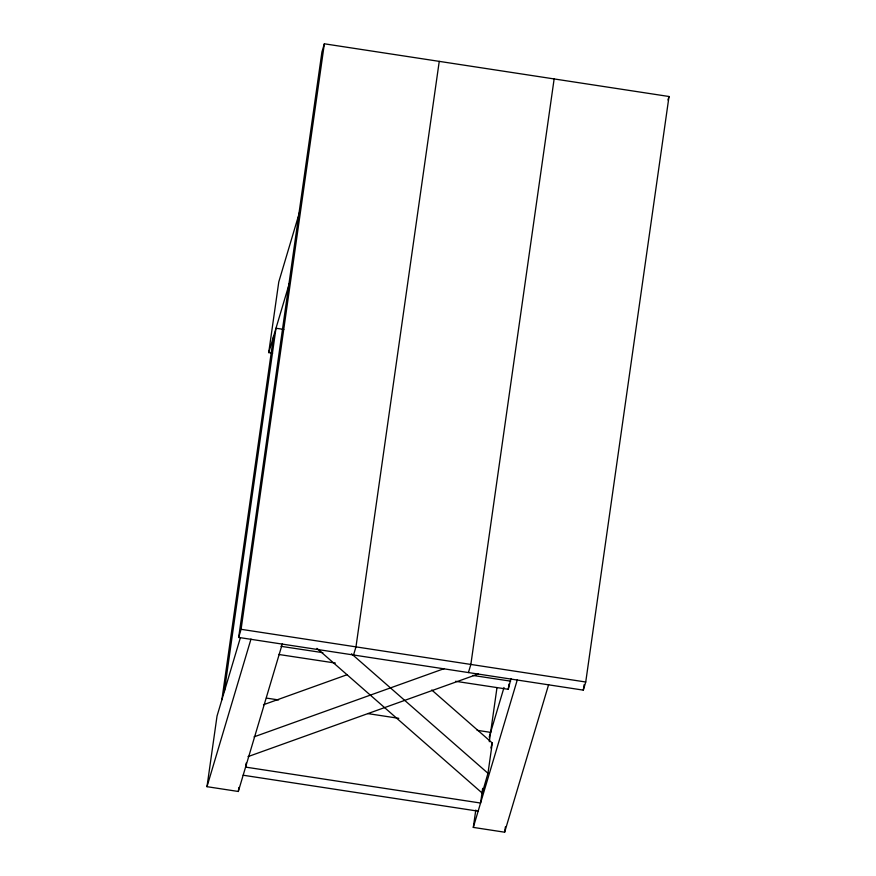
<?xml version="1.0" encoding="UTF-8"?>
<svg xmlns="http://www.w3.org/2000/svg" width="876" height="876" viewBox="0 0 876 876"><rect width="100%" height="100%" fill="white"/><g stroke="black" fill="none" stroke-linecap="round" stroke-linejoin="round"><path stroke-width="1.31" d="M282.335 643.838L238.316 791.477L206.988 786.681L217.04 716.02L240.407 637.629M272.644 353.203L268.724 352.601L278.776 281.93L300.194 210.076M221.88 699.771L273.564 336.351M224.3 691.646L275.995 328.226L283.824 329.431M238.666 637.432L321.941 51.925L324.361 43.8L669.012 96.502L585.737 682.01L583.317 690.135L238.666 637.432L241.086 629.307L324.361 43.8M238.316 791.477L238.885 787.469M246.156 763.106L245.587 767.102L480.574 803.04L482.654 788.367M439.248 61.364L355.974 646.871L353.543 654.996M554.136 78.939L470.85 664.446L468.43 672.571M548.65 684.561L504.642 832.2L473.303 827.404L475.777 810.081M489.301 741.709L496.966 687.791M482.577 791.86L487.976 773.289L492.29 743.012L431.759 690.003M455.575 681.298L508.255 689.292L509 684.025M508.255 689.292L510.993 678.528M504.642 832.2L505.397 826.867M583.317 690.135L584.084 684.725M490.845 747.962L492.29 743.012M268.724 352.601L289.365 283.353M206.988 786.681L250.996 639.042M667.972 99.984L669.012 96.502M489.202 737.143L504.007 687.496M473.303 827.404L517.322 679.765M263.49 704.731L347.104 674.717M254.04 736.858L444.417 668.541M248.007 756.623L478.395 673.94M280.966 646.313L322.85 652.664M472.799 675.418L510.62 681.156M278.601 654.449L335.344 663.055M241.086 629.307L585.737 682.01M266.435 698.095L278.59 699.946M367.723 713.579L398.788 718.331M477.113 730.31L490.626 732.369M243.156 775.227L478.154 811.165M351.517 653.803L487.976 773.289M316.937 648.371L482.216 793.098"/></g></svg>
